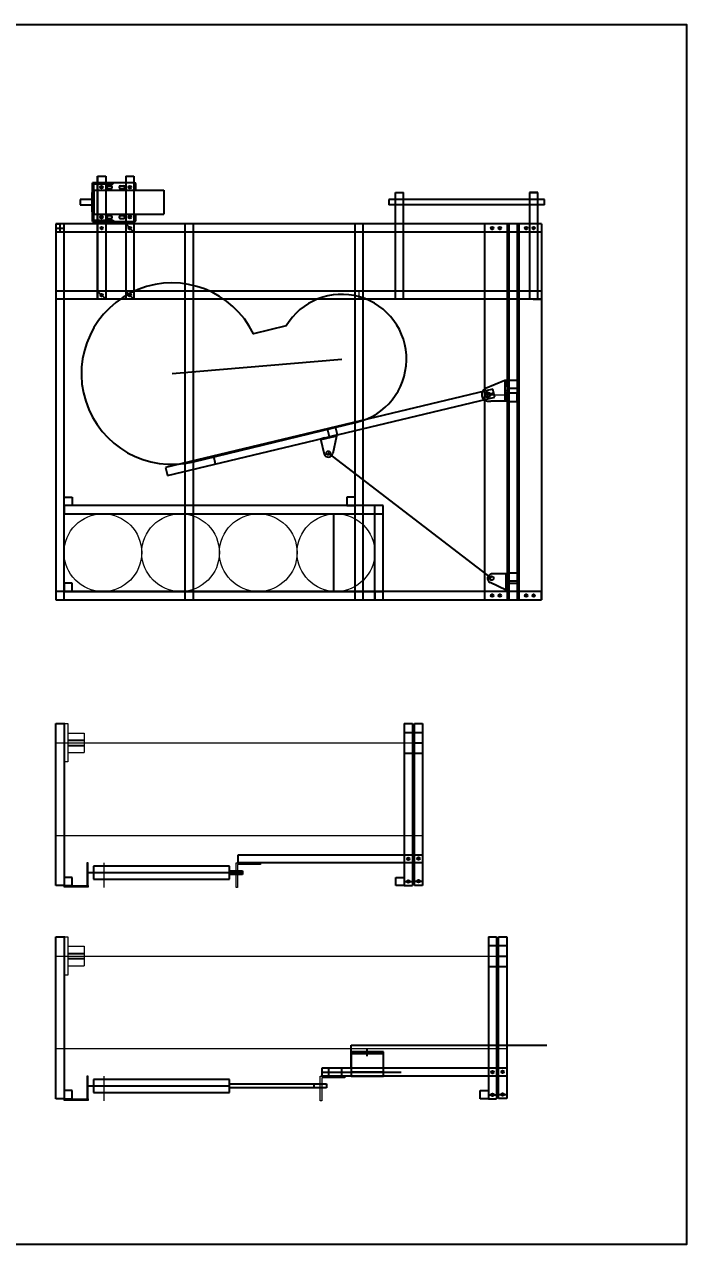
# Model space of a CAD drawing. Header units: millimetres. Extents: x -15418 to 43885, y -27590 to 23052.
# Drawn here: x -7318 to -6295, y -5511 to -3627 of the extents above; entities that cross this region are included whole.
import ezdxf

# ---------------------------------------------------------------- set-up
doc = ezdxf.new("R2010")
doc.units = ezdxf.units.MM
doc.header["$LTSCALE"] = 0.5
doc.layers.get('0').update_dxf_attribs({"lineweight": 5})
doc.layers.get('Defpoints').update_dxf_attribs({"color": 4})
for name, color, linetype in [('Layer1', 1, 'Continuous'), ('Layer2', 2, 'Continuous'), ('Layer3', 9, 'Continuous')]:
    doc.layers.add(name, color=color, linetype=linetype)
doc.layers.add('Layer5', color=51, linetype='Continuous', lineweight=5)
doc.layers.add('Layer9', color=3, linetype='Continuous', lineweight=5)

msp = doc.modelspace()

# ---------------------------------------------------------------- hatches: boundary and pattern name
at = {"layer": 'Layer1', "true_color": 0xf8d731, "transparency": 33554661}
h = msp.add_hatch(dxfattribs=at)
h.set_pattern_fill('ANSI31', color=40, scale=0.52, angle=-13.4106471)
h.set_pattern_definition([(31.589353, (-35706.0023, -12850.2523), (-0.86483941, 1.4063619), [])])
h.paths.add_polyline_path([(-6842.8498, -4262.6595), (-6838.9589, -4261.7318), (-6838.611, -4263.1909), (-6842.5019, -4264.1186)])
h.paths.add_polyline_path([(-6858.4914, -4266.389), (-6854.6004, -4265.4612), (-6854.2525, -4266.9203), (-6858.1435, -4267.8481)])
h = msp.add_hatch(dxfattribs=at)
h.set_pattern_fill('ANSI31', color=40, scale=0.52, angle=90)
h.set_pattern_definition([(135, (5841.0912, -28925.6634), (-1.1674333, -1.1674333), [])])
h.paths.add_polyline_path([(-6572.4244, -4494.0781), (-6572.4244, -4498.0781), (-6573.9244, -4498.0781), (-6573.9244, -4494.0781)])
h.paths.add_polyline_path([(-6572.4244, -4477.9981), (-6572.4244, -4481.9981), (-6573.9244, -4481.9981), (-6573.9244, -4477.9981)])
at = {"layer": 'Layer2', "transparency": 33554661}
h = msp.add_hatch(dxfattribs=at)
h.set_pattern_fill('ANSI31', color=256, scale=0.19, angle=-90)
h.set_pattern_definition([(315, (-23516.86526, 20250.9483), (0.426562166, 0.426562166), [])])
h.paths.add_polyline_path([(-6572.4244, -4185.5832), (-6576.1044, -4185.5832), (-6576.1044, -4179.5832), (-6572.4244, -4179.5832)])
h.paths.add_polyline_path([(-6576.1044, -4199.9632), (-6572.4244, -4199.9632), (-6572.4244, -4202.8832), (-6572.4244, -4205.9632), (-6576.1044, -4205.9632)])

# ---------------------------------------------------------------- linework, layer by layer
at = {"transparency": 33554661}
for p, q in [((-7213.9112, -3916.5839), (-7213.9112, -3886.5839)), ((-6801.7221, -4038.8839), (-6801.7221, -4051.5839)), ((-6606.7444, -4198.8832), (-6572.4244, -4198.8832)), ((-7257.0244, -4706.5338), (-7251.0244, -4706.5338)), ((-7251.0244, -4706.5338), (-7251.0244, -4765.5338)), ((-7251.0244, -4721.0338), (-7226.0244, -4721.0338)), ((-7226.0244, -4721.0338), (-7226.0244, -4751.0338)), ((-7269.7244, -4736.0338), (-6703.2244, -4736.0338)), ((-7251.0244, -4736.0338), (-7226.0244, -4736.0338)), ((-7251.0244, -4751.0338), (-7226.0244, -4751.0338)), ((-7251.0244, -4765.5338), (-7257.0244, -4765.5338)), ((-7269.7244, -4879.0338), (-6703.2244, -4879.0338)), ((-7257.0244, -5035.6864), (-7251.0244, -5035.6864)), ((-7251.0244, -5035.6864), (-7251.0244, -5094.6864)), ((-7269.7244, -5065.1864), (-6573.2244, -5065.1864)), ((-7251.0244, -5050.1864), (-7226.0244, -5050.1864)), ((-7251.0244, -5065.1864), (-7226.0244, -5065.1864)), ((-7226.0244, -5050.1864), (-7226.0244, -5080.1864)), ((-7251.0244, -5080.1864), (-7226.0244, -5080.1864)), ((-7251.0244, -5094.6864), (-7257.0244, -5094.6864)), ((-7269.7244, -5208.1864), (-6573.2244, -5208.1864))]:
    msp.add_line(p, q, dxfattribs=at)
at = {"layer": 'Defpoints', "transparency": 33554661}
for p, q in [((-7148.2012, -3871.5839), (-7212.9112, -3871.5839)), ((-7212.9112, -3931.5839), (-7212.9112, -3871.5839)), ((-7212.9112, -3871.5839), (-7212.9112, -3873.5839)), ((-7212.9112, -3873.5839), (-7180.9112, -3873.5839)), ((-7210.9112, -3931.5839), (-7210.9112, -3871.5839)), ((-7188.9112, -3876.4339), (-7184.6112, -3876.4339)), ((-7180.9112, -3873.5839), (-7180.9112, -3871.5839)), ((-7169.6112, -3876.4339), (-7165.3112, -3876.4339)), ((-7146.0512, -3882.9339), (-7146.0512, -3873.7339)), ((-7210.9112, -3890.5839), (-7212.9112, -3890.5839)), ((-7188.9112, -3880.7339), (-7184.6112, -3880.7339)), ((-7169.6112, -3880.7339), (-7165.3112, -3880.7339)), ((-7210.9112, -3912.5839), (-7212.9112, -3912.5839)), ((-7212.9112, -3931.5839), (-7212.9112, -3929.5839)), ((-7212.9112, -3929.5839), (-7180.9112, -3929.5839)), ((-7212.9112, -3931.5839), (-7148.2012, -3931.5839)), ((-7188.9112, -3922.4339), (-7184.6112, -3922.4339)), ((-7188.9112, -3926.7339), (-7184.6112, -3926.7339)), ((-7180.9112, -3929.5839), (-7180.9112, -3931.5839)), ((-7169.6112, -3922.4339), (-7165.3112, -3922.4339)), ((-7169.6112, -3926.7339), (-7165.3112, -3926.7339)), ((-7146.0512, -3929.4339), (-7146.0512, -3920.2339))]:
    msp.add_line(p, q, dxfattribs=at)
msp.add_lwpolyline([(-8341.0602, -3627.2615), (-6295.4271, -3627.2615), (-6295.4271, -5510.6353), (-8341.0602, -5510.6353)], close=True, dxfattribs=at)
for centre in [(-7198.9112, -3878.5839), (-7198.9112, -3878.5839), (-7155.3112, -3878.5839), (-7155.3112, -3878.5839), (-7198.9112, -3924.5839), (-7198.9112, -3924.5839), (-7155.3112, -3924.5839), (-7155.3112, -3924.5839)]:
    msp.add_circle(centre, 2.15, dxfattribs=at)
for centre, start, end in [((-7188.9112, -3878.5839), 90, 270), ((-7184.6112, -3878.5839), 270, 90), ((-7169.6112, -3878.5839), 90, 270), ((-7165.3112, -3878.5839), 270, 90), ((-7148.2012, -3873.7339), 0, 90), ((-7188.9112, -3924.5839), 90, 270), ((-7184.6112, -3924.5839), 270, 90), ((-7169.6112, -3924.5839), 90, 270), ((-7165.3112, -3924.5839), 270, 90), ((-7148.2012, -3929.4339), 270, 0)]:
    msp.add_arc(centre, 2.15, start, end, dxfattribs=at)
at = {"layer": 'Layer1', "transparency": 33554661}
for p, q in [((-7205.2612, -4051.5839), (-7205.2612, -3861.5839)), ((-7205.2612, -3861.5839), (-7192.5612, -3861.5839)), ((-7200.9112, -3878.5839), (-7196.9112, -3878.5839)), ((-7198.9112, -3876.5839), (-7198.9112, -3880.5839)), ((-7192.5612, -3861.5839), (-7192.5612, -4051.5839)), ((-7161.6612, -3861.5839), (-7161.6612, -4051.5839)), ((-7161.6612, -3861.5839), (-7148.9612, -3861.5839)), ((-7157.3112, -3878.5839), (-7153.3112, -3878.5839)), ((-7155.3112, -3876.5839), (-7155.3112, -3880.5839)), ((-7148.9612, -3861.5839), (-7148.9612, -4051.5839)), ((-7212.2112, -3897.5839), (-7232.2112, -3897.5839)), ((-7232.2112, -3897.5839), (-7232.2112, -3905.5839)), ((-7210.9112, -3890.5839), (-7212.2112, -3890.5839)), ((-7212.2112, -3890.5839), (-7212.2112, -3912.5839)), ((-7210.9112, -3897.5839), (-7212.2112, -3897.5839)), ((-7210.9112, -3882.9339), (-7210.9112, -3920.2339)), ((-7210.9112, -3882.9339), (-7103.1112, -3882.9339)), ((-7103.1112, -3882.9339), (-7103.1112, -3920.2339)), ((-6745.1602, -4051.5839), (-6745.1602, -3886.5839)), ((-6745.1602, -3886.5839), (-6732.4602, -3886.5839)), ((-6732.4602, -4051.5839), (-6732.4602, -3886.5839)), ((-6525.1602, -3886.5839), (-6537.8602, -3886.5839)), ((-6537.8602, -3886.5839), (-6537.8602, -4051.5839)), ((-6537.8602, -3886.5839), (-6525.1602, -3886.5839)), ((-6525.1602, -4051.5839), (-6525.1602, -3886.5839)), ((-7232.2112, -3905.5839), (-7212.2112, -3905.5839)), ((-7210.9112, -3901.5839), (-7212.2112, -3901.5839)), ((-7210.9112, -3905.5839), (-7212.2112, -3905.5839)), ((-7210.9112, -3912.5839), (-7212.2112, -3912.5839)), ((-6519.7244, -3935.2339), (-7269.7244, -3935.2339)), ((-7269.7244, -3935.2339), (-7269.7244, -3947.9339)), ((-7269.7244, -3935.2339), (-7269.7244, -4515.2339)), ((-7269.7244, -3935.2339), (-7263.3744, -3935.2339)), ((-7263.3744, -3935.2339), (-7263.3744, -3947.9339)), ((-7257.0244, -4515.2339), (-7257.0244, -3935.2339)), ((-7210.9112, -3920.2339), (-7103.1112, -3920.2339)), ((-7200.9112, -3924.5839), (-7196.9112, -3924.5839)), ((-7198.9112, -3922.5839), (-7198.9112, -3926.5839)), ((-7161.6612, -3935.2339), (-7148.9612, -3947.9339)), ((-7157.3112, -3924.5839), (-7153.3112, -3924.5839)), ((-7155.3112, -3922.5839), (-7155.3112, -3926.5839)), ((-7069.7445, -4515.2339), (-7069.7445, -3935.2339)), ((-7057.0445, -4515.2339), (-7057.0445, -3935.2339)), ((-6807.5392, -4515.2339), (-6807.5392, -3935.2339)), ((-6794.8392, -4515.2339), (-6794.8392, -3935.2339)), ((-6519.7244, -3935.2339), (-6519.7244, -3947.9339)), ((-7269.7244, -3941.5839), (-7257.0244, -3941.5839)), ((-6519.7244, -3947.9339), (-7269.7244, -3947.9339)), ((-7200.9112, -3941.5839), (-7196.9112, -3941.5839)), ((-7198.9112, -3939.5839), (-7198.9112, -3943.5839)), ((-7157.3112, -3941.5839), (-7153.3112, -3941.5839)), ((-7155.3112, -3939.5839), (-7155.3112, -3943.5839)), ((-6597.6244, -3941.5839), (-6593.6244, -3941.5839)), ((-6595.6244, -3943.5839), (-6595.6244, -3939.5839)), ((-6586.0244, -3941.5839), (-6582.0244, -3941.5839)), ((-6584.0244, -3943.5839), (-6584.0244, -3939.5839)), ((-6545.1244, -3941.5839), (-6541.1244, -3941.5839)), ((-6543.1244, -3943.5839), (-6543.1244, -3939.5839)), ((-6533.5244, -3941.5839), (-6529.5244, -3941.5839)), ((-6531.5244, -3943.5839), (-6531.5244, -3939.5839)), ((-6519.7244, -4038.8839), (-7269.7244, -4038.8839)), ((-7205.2612, -4038.8839), (-7192.5612, -4051.5839)), ((-7200.9112, -4045.2339), (-7196.9112, -4045.2339)), ((-7198.9112, -4043.2339), (-7198.9112, -4047.2339)), ((-7161.6612, -4038.8839), (-7148.9612, -4051.5839)), ((-7157.3112, -4045.2339), (-7153.3112, -4045.2339)), ((-7155.3112, -4043.2339), (-7155.3112, -4047.2339)), ((-6519.7244, -4051.5839), (-7269.7244, -4051.5839)), ((-6532.4244, -4051.5839), (-6519.7244, -4051.5839)), ((-7090.2112, -4166.2829), (-6828.1023, -4143.9462)), ((-6576.1044, -4176.9308), (-6606.0996, -4189.2665)), ((-6572.4244, -4176.8632), (-6576.1044, -4176.9308)), ((-6576.1044, -4176.9308), (-6576.1044, -4208.8623)), ((-6572.4244, -4179.5832), (-6576.1044, -4179.5832)), ((-6572.4244, -4176.8632), (-6572.4244, -4208.8623)), ((-6572.4244, -4179.5832), (-6572.4244, -4185.5832)), ((-6569.9244, -4176.3349), (-6557.2244, -4176.3349)), ((-6569.9244, -4189.0349), (-6569.9244, -4176.3349)), ((-6557.2244, -4176.3349), (-6557.2244, -4189.0349)), ((-6594.4898, -4190.3871), (-7100.3109, -4310.99)), ((-6601.2716, -4205.0601), (-6604.2171, -4192.7063)), ((-6593.0171, -4196.5639), (-6602.7444, -4198.8832)), ((-6591.5443, -4202.7408), (-6594.4898, -4190.3871)), ((-6572.4244, -4185.5832), (-6576.1044, -4185.5832)), ((-6572.4244, -4192.8627), (-6576.1044, -4192.8627)), ((-6572.4244, -4202.8832), (-6572.4244, -4194.8832)), ((-6557.2244, -4189.0349), (-6569.9244, -4189.0349)), ((-6557.2244, -4196.6349), (-6569.9244, -4196.6349)), ((-6569.9244, -4196.6349), (-6569.9244, -4202.9849)), ((-6557.2244, -4209.3349), (-6557.2244, -4196.6349)), ((-7097.3654, -4323.3437), (-6591.5443, -4202.7408)), ((-6602.7444, -4208.8623), (-6598.0244, -4208.8623)), ((-6596.0244, -4208.8623), (-6598.0244, -4208.8623)), ((-6572.4244, -4208.8623), (-6596.0244, -4208.8623)), ((-6572.4244, -4199.9632), (-6576.1044, -4199.9632)), ((-6572.4244, -4205.9632), (-6576.1044, -4205.9632)), ((-6569.9244, -4202.9849), (-6569.9244, -4209.3349)), ((-6569.9244, -4209.3349), (-6557.2244, -4209.3349)), ((-7057.2506, -4302.3476), (-6804.559, -4241.1352)), ((-6847.0812, -4263.6684), (-6850.0267, -4251.3147)), ((-6834.7275, -4260.7229), (-6837.673, -4248.3692)), ((-6860.8843, -4266.9595), (-6836.566, -4261.1613)), ((-6860.8843, -4266.9595), (-6855.2902, -4290.4218)), ((-6836.2181, -4262.6204), (-6860.5364, -4268.4186)), ((-6854.6004, -4265.4612), (-6858.4914, -4266.389)), ((-6858.4914, -4266.389), (-6858.1435, -4267.8481)), ((-6854.6004, -4265.4612), (-6854.2525, -4266.9203)), ((-6834.7275, -4260.7229), (-6847.0812, -4263.6684)), ((-6842.8498, -4262.6595), (-6842.5019, -4264.1186)), ((-6836.2181, -4262.6204), (-6841.9263, -4289.638)), ((-6840.9044, -4262.1957), (-6840.5565, -4263.6548)), ((-6838.9589, -4261.7318), (-6838.611, -4263.1909)), ((-6836.566, -4261.1613), (-6836.2181, -4262.6204)), ((-7026.3832, -4293.3634), (-7023.4377, -4305.7171)), ((-6596.5444, -4482.1581), (-6848.99, -4288.7797)), ((-7100.3109, -4310.99), (-7097.3654, -4323.3437)), ((-6847.3895, -4295.0147), (-6846.8253, -4294.8801)), ((-6602.8444, -4482.1581), (-6602.8444, -4482.7381)), ((-6572.4244, -4475.5381), (-6596.5444, -4475.5381)), ((-6573.9244, -4500.5381), (-6573.9244, -4475.5381)), ((-6572.4244, -4477.9981), (-6573.9244, -4477.9981)), ((-6572.4244, -4481.9981), (-6573.9244, -4481.9981)), ((-6572.4244, -4475.5381), (-6572.4244, -4500.5381)), ((-6569.9244, -4480.1039), (-6569.9244, -4473.7539)), ((-6569.9244, -4473.7539), (-6557.2244, -4473.7539)), ((-6569.9244, -4480.1039), (-6569.9244, -4486.4539)), ((-6557.2244, -4473.7539), (-6557.2244, -4486.4539)), ((-6573.9244, -4500.5381), (-6598.8814, -4488.7193)), ((-6572.4244, -4494.0781), (-6573.9244, -4494.0781)), ((-6572.4244, -4496.0781), (-6573.9244, -4496.0781)), ((-6572.4244, -4498.0781), (-6573.9244, -4498.0781)), ((-6572.4244, -4500.5381), (-6573.9244, -4500.5381)), ((-6557.2244, -4486.4539), (-6569.9244, -4486.4539)), ((-6569.9244, -4502.5339), (-6569.9244, -4489.8339)), ((-6569.9244, -4489.8339), (-6557.2244, -4489.8339)), ((-6569.9244, -4502.5339), (-6569.9244, -4496.1839)), ((-6557.2244, -4489.8339), (-6557.2244, -4502.5339)), ((-6519.7244, -4502.5339), (-7269.7244, -4502.5339)), ((-7269.7244, -4515.2339), (-7257.0244, -4515.2339)), ((-7269.7244, -4515.2339), (-6519.7244, -4515.2339)), ((-6597.6244, -4508.8839), (-6593.6244, -4508.8839)), ((-6595.6244, -4510.8839), (-6595.6244, -4506.8839)), ((-6586.0244, -4508.8839), (-6582.0244, -4508.8839)), ((-6584.0244, -4510.8839), (-6584.0244, -4506.8839)), ((-6557.2244, -4502.5339), (-6569.9244, -4502.5339)), ((-6545.1244, -4508.8839), (-6541.1244, -4508.8839)), ((-6543.1244, -4510.8839), (-6543.1244, -4506.8839)), ((-6543.1244, -4510.8839), (-6543.1244, -4506.8839)), ((-6533.5244, -4508.8839), (-6529.5244, -4508.8839)), ((-6531.5244, -4506.8839), (-6531.5244, -4510.8839)), ((-6531.5244, -4510.8839), (-6531.5244, -4506.8839)), ((-6519.7244, -4515.2339), (-6519.7244, -4502.5339)), ((-6519.7244, -4515.2339), (-6519.7244, -4508.8839)), ((-7269.7244, -4956.5338), (-7269.7244, -4706.5338)), ((-7269.7244, -4706.5338), (-7255.6921, -4706.5338)), ((-7257.0244, -4706.5338), (-7257.0244, -4956.5338)), ((-6731.6244, -4706.5338), (-6731.6244, -4956.5338)), ((-6731.6244, -4706.5338), (-6718.9244, -4706.5338)), ((-6718.9244, -4706.5338), (-6718.9244, -4956.5338)), ((-6715.9244, -4706.5338), (-6703.2244, -4706.5338)), ((-6715.9244, -4956.1751), (-6715.9244, -4706.5338)), ((-6703.2244, -4706.5338), (-6703.2244, -4956.1751)), ((-6731.6244, -4720.0338), (-6703.2244, -4720.0338)), ((-6715.9244, -4736.0338), (-6703.2244, -4736.0338)), ((-6731.6244, -4752.0338), (-6703.2244, -4752.0338)), ((-6988.2244, -4921.5338), (-6988.2244, -4908.8338)), ((-6988.2244, -4908.8338), (-6703.2244, -4908.8338)), ((-6727.2744, -4915.1838), (-6723.2744, -4915.1838)), ((-6725.2744, -4913.1838), (-6725.2744, -4917.1838)), ((-6711.5744, -4914.8251), (-6707.5744, -4914.8251)), ((-6709.5744, -4912.8251), (-6709.5744, -4916.8251)), ((-6703.2244, -4908.8338), (-6703.2244, -4921.5338)), ((-6703.2244, -4921.5338), (-6988.2244, -4921.5338)), ((-7244.3244, -4943.8338), (-7257.0244, -4943.8338)), ((-7244.3244, -4956.5338), (-7244.3244, -4943.8338)), ((-7219.5244, -4936.5338), (-7195.4044, -4936.5338)), ((-6744.3244, -4956.5338), (-6744.3244, -4943.8338)), ((-6744.3244, -4943.8338), (-6731.6244, -4943.8338)), ((-6731.6244, -4950.1838), (-6718.9244, -4950.1838)), ((-6725.2744, -4948.1838), (-6725.2744, -4952.1838)), ((-6715.9244, -4949.8251), (-6703.2244, -4949.8251)), ((-6709.5744, -4947.8251), (-6709.5744, -4951.8251)), ((-7257.0244, -4956.5338), (-7269.7244, -4956.5338)), ((-7257.0244, -4956.5338), (-7244.3244, -4956.5338)), ((-6731.6244, -4956.5338), (-6744.3244, -4956.5338)), ((-6731.6244, -4956.5338), (-6718.9244, -4956.5338)), ((-6703.2244, -4956.1751), (-6715.9244, -4956.1751)), ((-7269.7244, -5285.6864), (-7269.7244, -5035.6864)), ((-7269.7244, -5035.6864), (-7255.6921, -5035.6864)), ((-7257.0244, -5035.6864), (-7257.0244, -5285.6864)), ((-6601.6244, -5035.6864), (-6601.6244, -5285.6864)), ((-6601.6244, -5035.6864), (-6588.9244, -5035.6864)), ((-6588.9244, -5035.6864), (-6588.9244, -5285.6864)), ((-6585.9244, -5035.6864), (-6573.2244, -5035.6864)), ((-6585.9244, -5285.3277), (-6585.9244, -5035.6864)), ((-6573.2244, -5035.6864), (-6573.2244, -5285.3277)), ((-6601.6244, -5049.1864), (-6573.2244, -5049.1864)), ((-6585.9244, -5065.1864), (-6573.2244, -5065.1864)), ((-6601.6244, -5081.1864), (-6573.2244, -5081.1864)), ((-6858.2244, -5250.6864), (-6858.2244, -5237.9864)), ((-6858.2244, -5237.9864), (-6573.2244, -5237.9864)), ((-6858.2244, -5244.3364), (-6848.2244, -5244.3364)), ((-6573.2244, -5250.6864), (-6858.2244, -5250.6864)), ((-6848.2244, -5253.1864), (-6848.2244, -5237.9864)), ((-6848.2244, -5244.3364), (-6828.2244, -5244.3364)), ((-6827.9649, -5253.1864), (-6827.9649, -5237.9864)), ((-6597.2744, -5244.3364), (-6593.2744, -5244.3364)), ((-6595.2744, -5242.3364), (-6595.2744, -5246.3364)), ((-6581.5744, -5243.9777), (-6577.5744, -5243.9777)), ((-6579.5744, -5241.9777), (-6579.5744, -5245.9777)), ((-6573.2244, -5237.9864), (-6573.2244, -5250.6864)), ((-7244.3244, -5272.9864), (-7257.0244, -5272.9864)), ((-7244.3244, -5285.6864), (-7244.3244, -5272.9864)), ((-7219.5244, -5265.6864), (-7195.4044, -5265.6864)), ((-6871.4044, -5262.6864), (-6871.4044, -5268.6864)), ((-6614.3244, -5285.6864), (-6614.3244, -5272.9864)), ((-6614.3244, -5272.9864), (-6601.6244, -5272.9864)), ((-7257.0244, -5285.6864), (-7269.7244, -5285.6864)), ((-7257.0244, -5285.6864), (-7244.3244, -5285.6864)), ((-6601.6244, -5285.6864), (-6614.3244, -5285.6864)), ((-6601.6244, -5279.3364), (-6588.9244, -5279.3364)), ((-6601.6244, -5285.6864), (-6588.9244, -5285.6864)), ((-6595.2744, -5277.3364), (-6595.2744, -5281.3364)), ((-6585.9244, -5278.9777), (-6573.2244, -5278.9777)), ((-6573.2244, -5285.3277), (-6585.9244, -5285.3277)), ((-6579.5744, -5276.9777), (-6579.5744, -5280.9777))]:
    msp.add_line(p, q, dxfattribs=at)
msp.add_lwpolyline([(-6913.9894, -4092.727), (-6964.3701, -4104.9313, 2.087777562), (-7057.2506, -4302.3476)], format="xyb", dxfattribs=at)
for centre, radius in [((-7198.9112, -3941.5839), 2), ((-7155.3112, -3941.5839), 2), ((-6595.6244, -3941.5839), 2), ((-6584.0244, -3941.5839), 2), ((-6543.1244, -3941.5839), 2), ((-6531.5244, -3941.5839), 2), ((-7198.9112, -4045.2339), 2), ((-7155.3112, -4045.2339), 2), ((-6602.7444, -4198.8832), 4), ((-6602.7444, -4198.8832), 4), ((-6848.8507, -4288.8864), 3), ((-6596.5444, -4482.1581), 3), ((-6595.6244, -4508.8839), 2), ((-6584.0244, -4508.8839), 2), ((-6543.1244, -4508.8839), 2), ((-6531.5244, -4508.8839), 2), ((-6725.2744, -4915.1838), 2), ((-6709.5744, -4914.8251), 2), ((-6725.2744, -4950.1838), 2), ((-6709.5744, -4949.8251), 2), ((-6595.2744, -5244.3364), 2), ((-6579.5744, -5243.9777), 2), ((-6595.2744, -5279.3364), 2), ((-6579.5744, -5278.9777), 2)]:
    msp.add_circle(centre, radius, dxfattribs=at)
for centre, radius, start, end in [((-6828.1023, -4143.9462), 100, 283.6171117, 149.1901077), ((-6601.5505, -4198.5727), 10.3586, 116.0507936, 263.381462), ((-6848.7154, -4288.2036), 6.9389, 198.6435224, 348.0700689), ((-6595.9115, -4482.4481), 6.9389, 95.2328753, 244.6594219)]:
    msp.add_arc(centre, radius, start, end, dxfattribs=at)
at = {"layer": 'Layer2', "transparency": 33554661}
for p, q in [((-7205.2612, -3861.5839), (-7205.2612, -4051.5839)), ((-7198.9112, -3876.4339), (-7198.9112, -3880.7339)), ((-7155.3112, -3876.4339), (-7155.3112, -3880.7339)), ((-6515.1602, -3897.5839), (-6755.1602, -3897.5839)), ((-6755.1602, -3897.5839), (-6755.1602, -3905.5839)), ((-6515.1602, -3905.5839), (-6515.1602, -3897.5839)), ((-6515.1602, -3905.5839), (-6755.1602, -3905.5839)), ((-7198.9112, -3922.4339), (-7198.9112, -3926.7339)), ((-7155.3112, -3922.4339), (-7155.3112, -3926.7339)), ((-6607.4244, -3935.2339), (-6607.4244, -4515.2339)), ((-6572.4244, -3935.2339), (-6572.4244, -4515.2339)), ((-6569.9244, -3935.2339), (-6569.9244, -4515.2339)), ((-6557.2244, -3935.2339), (-6557.2244, -4515.2339)), ((-6554.7244, -3935.2339), (-6554.7244, -4515.2339)), ((-6519.7244, -3935.2339), (-6519.7244, -4515.2339)), ((-7257.0244, -4369.8339), (-7257.0244, -4357.1339)), ((-7257.0244, -4357.1339), (-7244.3244, -4357.1339)), ((-7244.3244, -4357.1339), (-7244.3244, -4369.8339)), ((-6807.5392, -4357.1339), (-6820.2392, -4357.1339)), ((-6820.2392, -4357.1339), (-6820.2392, -4369.8339)), ((-6807.5392, -4369.8339), (-6807.5392, -4357.1339)), ((-6764.3244, -4369.8339), (-7257.0244, -4369.8339)), ((-7257.0244, -4369.8339), (-7257.0244, -4382.5339)), ((-7257.0244, -4382.5339), (-6764.3244, -4382.5339)), ((-6840.9057, -4382.5339), (-6840.9057, -4502.5339)), ((-6820.2392, -4369.8339), (-6807.5392, -4369.8339)), ((-6777.0244, -4515.2339), (-6777.0244, -4369.8339)), ((-6764.3244, -4515.2339), (-6764.3244, -4369.8339)), ((-7244.3244, -4489.8339), (-7257.0244, -4489.8339)), ((-7257.0244, -4489.8339), (-7257.0244, -4502.5339)), ((-7257.0244, -4489.8339), (-7257.0244, -4489.8339)), ((-7244.3244, -4502.5339), (-7244.3244, -4489.8339)), ((-7257.0244, -4502.5339), (-7244.3244, -4502.5339)), ((-7257.0244, -4515.2339), (-7257.0244, -4502.5339)), ((-7257.0244, -4502.5339), (-6764.3244, -4502.5339)), ((-7257.0244, -4515.2339), (-6764.3244, -4515.2339)), ((-6777.0244, -4502.5339), (-6777.0244, -4515.2339)), ((-6764.3244, -4515.2339), (-6764.3244, -4502.5339)), ((-7251.0244, -4732.0338), (-7226.0244, -4732.0338)), ((-7251.0244, -4740.0338), (-7226.0244, -4740.0338)), ((-7001.4044, -4926.5338), (-7211.4044, -4926.5338)), ((-7211.4044, -4926.5338), (-7211.4044, -4946.5338)), ((-7001.4044, -4946.5338), (-7001.4044, -4926.5338)), ((-7001.4044, -4933.5338), (-6981.4044, -4933.5338)), ((-6981.4044, -4933.5338), (-6981.4044, -4939.5338)), ((-7211.4044, -4936.5338), (-6981.4044, -4936.5338)), ((-7211.4044, -4946.5338), (-7001.4044, -4946.5338)), ((-6981.4044, -4939.5338), (-7001.4044, -4939.5338)), ((-7251.0244, -5061.1864), (-7226.0244, -5061.1864)), ((-7251.0244, -5069.1864), (-7226.0244, -5069.1864)), ((-6813.684, -5237.9864), (-6813.684, -5202.9864)), ((-6813.684, -5202.9864), (-6511.5541, -5202.9864)), ((-6763.684, -5213.1864), (-6813.684, -5213.1864)), ((-6813.684, -5213.1864), (-6813.684, -5250.6864)), ((-6813.684, -5213.1864), (-6813.684, -5215.6864)), ((-6813.684, -5215.6864), (-6763.684, -5215.6864)), ((-6788.684, -5219.5364), (-6788.684, -5208.0364)), ((-6763.684, -5250.6864), (-6763.684, -5213.1864)), ((-6858.2244, -5244.3364), (-6736.3271, -5244.3364)), ((-6763.684, -5244.3364), (-6813.684, -5244.3364)), ((-6813.684, -5250.6864), (-6763.684, -5250.6864)), ((-6763.684, -5250.6864), (-6763.684, -5244.3364)), ((-7001.4044, -5255.6864), (-7211.4044, -5255.6864)), ((-7211.4044, -5255.6864), (-7211.4044, -5275.6864)), ((-7211.4044, -5255.6864), (-7211.4044, -5275.6864)), ((-7211.4044, -5265.6864), (-7001.4044, -5265.6864)), ((-7001.4044, -5275.6864), (-7001.4044, -5255.6864)), ((-7001.4044, -5262.6864), (-6871.4044, -5262.6864)), ((-6871.4044, -5268.6864), (-7001.4044, -5268.6864)), ((-6871.4044, -5262.6864), (-6851.4044, -5262.6864)), ((-6851.4044, -5268.6864), (-6871.4044, -5268.6864)), ((-6851.4044, -5262.6864), (-6851.4044, -5268.6864)), ((-6851.4044, -5262.6864), (-6851.4044, -5268.6864)), ((-7211.4044, -5275.6864), (-7001.4044, -5275.6864))]:
    msp.add_line(p, q, dxfattribs=at)
at = {"layer": 'Layer3', "transparency": 33554661}
for p, q in [((-7212.9112, -3901.5839), (-7213.9112, -3901.5839)), ((-7225.0244, -4736.0338), (-7226.0244, -4736.0338)), ((-7225.0244, -5065.1864), (-7226.0244, -5065.1864))]:
    msp.add_line(p, q, dxfattribs=at)
at = {"layer": 'Layer5', "transparency": 33554661}
for centre in [(-7197.0244, -4442.5339), (-7077.0244, -4442.5339), (-6957.0244, -4442.5339), (-6837.0244, -4442.5339)]:
    msp.add_circle(centre, 60, dxfattribs=at)
at = {"layer": 'Layer9', "transparency": 33554661}
for p, q in [((-7219.5244, -4921.5338), (-7222.0244, -4921.5338)), ((-7222.0244, -4921.5338), (-7222.0244, -4956.5338)), ((-7219.5244, -4956.5338), (-7219.5244, -4921.5338)), ((-7195.4044, -4921.5338), (-7195.4044, -4959.5338)), ((-6991.4044, -4959.5338), (-6991.4044, -4921.5338)), ((-6991.4044, -4959.5338), (-6991.4044, -4921.5338)), ((-6991.4044, -4921.5338), (-6953.4044, -4921.5338)), ((-6953.4044, -4924.0338), (-6988.9044, -4924.0338)), ((-6988.9044, -4924.0338), (-6988.9044, -4959.5338)), ((-6953.4044, -4921.5338), (-6953.4044, -4924.0338)), ((-7219.5244, -4936.5338), (-7222.0244, -4936.5338)), ((-7257.0244, -4956.5338), (-7222.0244, -4956.5338)), ((-7257.0244, -4959.0338), (-7257.0244, -4956.5338)), ((-7219.5244, -4959.0338), (-7257.0244, -4959.0338)), ((-7222.0244, -4956.5338), (-7219.5244, -4956.5338)), ((-7219.5244, -4956.5338), (-7219.5244, -4959.0338)), ((-6988.9044, -4959.5338), (-6991.4044, -4959.5338)), ((-7219.5244, -5250.6864), (-7222.0244, -5250.6864)), ((-7222.0244, -5250.6864), (-7222.0244, -5285.6864)), ((-7219.5244, -5285.6864), (-7219.5244, -5250.6864)), ((-7195.4044, -5250.6864), (-7195.4044, -5288.6864)), ((-6861.4044, -5288.6864), (-6861.4044, -5250.6864)), ((-6861.4044, -5288.6864), (-6861.4044, -5250.6864)), ((-6861.4044, -5250.6864), (-6823.4044, -5250.6864)), ((-6823.4044, -5253.1864), (-6858.9044, -5253.1864)), ((-6858.9044, -5253.1864), (-6858.9044, -5288.6864)), ((-6823.4044, -5250.6864), (-6823.4044, -5253.1864)), ((-7219.5244, -5265.6864), (-7222.0244, -5265.6864)), ((-7257.0244, -5285.6864), (-7222.0244, -5285.6864)), ((-7257.0244, -5288.1864), (-7257.0244, -5285.6864)), ((-7219.5244, -5288.1864), (-7257.0244, -5288.1864)), ((-7222.0244, -5285.6864), (-7219.5244, -5285.6864)), ((-7219.5244, -5285.6864), (-7219.5244, -5288.1864)), ((-6858.9044, -5288.6864), (-6861.4044, -5288.6864))]:
    msp.add_line(p, q, dxfattribs=at)

doc.saveas('drawing.dxf')
